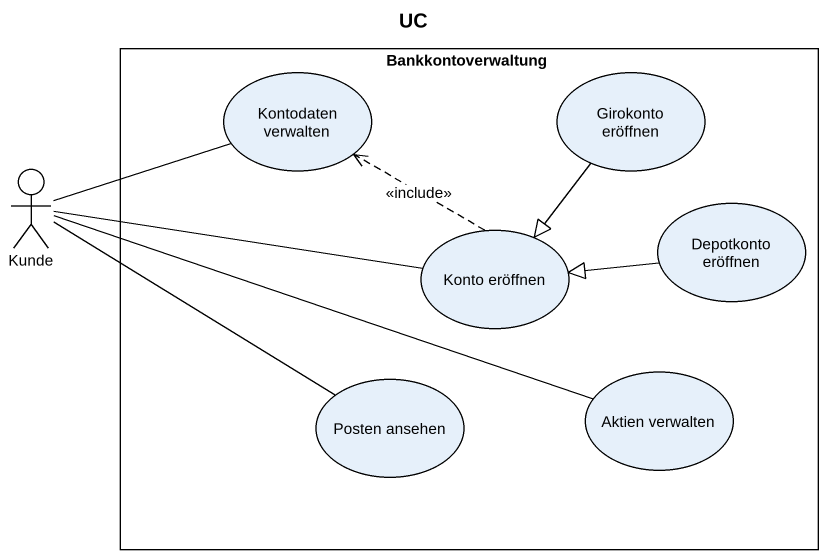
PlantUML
@startuml
title UC
rectangle Bankkontoverwaltung {
  usecase "Kontodaten verwalten" as Kontodaten_verwalten
  usecase "Girokonto eröffnen" as Girokonto_eröffnen
  usecase "Depotkonto eröffnen" as Depotkonto_eröffnen
  usecase "Konto eröffnen" as Konto_eröffnen
  usecase "Posten ansehen" as Posten_ansehen
  usecase "Aktien verwalten" as Aktien_verwalten
}
actor Kunde
Girokonto_eröffnen --|> Konto_eröffnen
Kunde -right- Kontodaten_verwalten
Kunde -right- Konto_eröffnen
Kunde -right- Posten_ansehen
Kunde -right- Aktien_verwalten
Depotkonto_eröffnen -left-|> Konto_eröffnen
Konto_eröffnen .up.> Kontodaten_verwalten : <<include>>
@enduml
